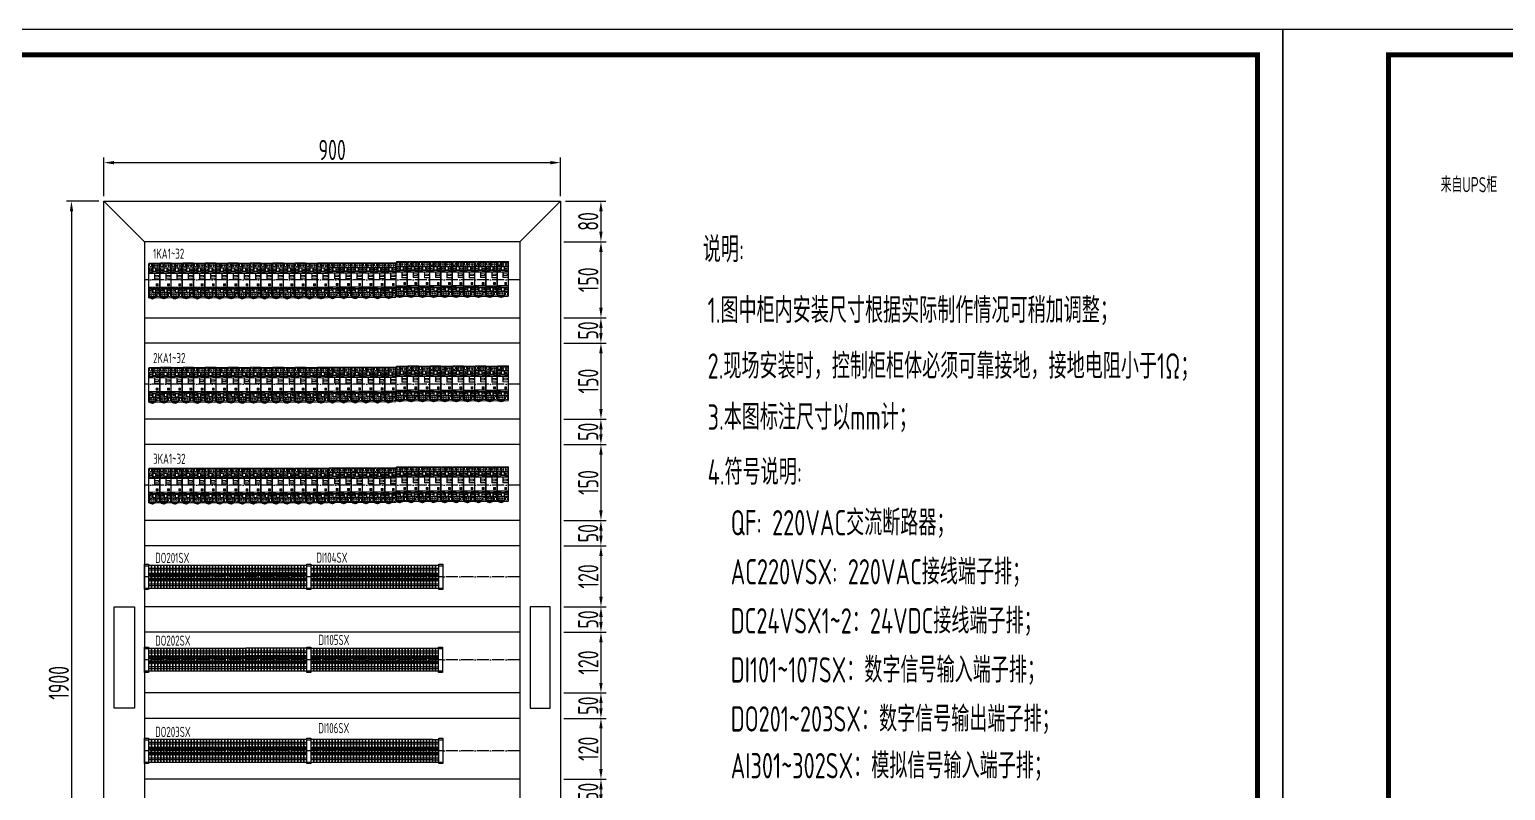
# Model space of a CAD drawing. Header units: millimetres. Extents: x 30557 to 235556, y -116603 to -73383.
# Drawn here: x 132275 to 135185, y -74884 to -73383 of the extents above; entities that cross this region are included whole.
import ezdxf

# ---------------------------------------------------------------- set-up
doc = ezdxf.new("R2010")
doc.units = ezdxf.units.MM
doc.linetypes.add('ZWCAD_ISO04W100', pattern=[30.5, 24, -3, 0.5, -3])
doc.layers.add('1', color=3, linetype='Continuous')
doc.layers.add('文本层', color=2, linetype='Continuous')
doc.layers.add('_Drawing', color=7, linetype='Continuous', lineweight=25)
doc.styles.add('supcon', font='sceie.shx', dxfattribs={"width": 0.75, "height": 40, "bigfont": 'sceic.shx'})
doc.dimstyles.new('supcon', dxfattribs={"dimtxt": 20, "dimasz": 20, "dimexe": 10, "dimexo": 10, "dimgap": 5, "dimtad": 1, "dimtoh": 1, "dimdec": 0, "dimzin": 0, "dimdsep": 46, "dimtxsty": 'supcon', "dimcen": 0.09, "dimclrd": 2, "dimclre": 2, "dimclrt": 2, "dimadec": 0, "dimazin": 0, "dimtfac": 1, "dimtdec": 0, "dimtofl": 0, "dimtmove": 0, "dimatfit": 3, "dimfxl": 1, "dimtolj": 1, "dimtzin": 0, "dimarcsym": 0})

# ---------------------------------------------------------------- blocks, each defined once
blk = doc.blocks.new('supcon图框')
at = {"linetype": 'Continuous'}
for p, q in [((6145.7, 4361.7), (1987.7, 4361.7)), ((1987.7, 4361.7), (1987.7, 1421.7)), ((6145.7, 1421.7), (6145.7, 4361.7))]:
    blk.add_line(p, q, dxfattribs=at)
at = {"linetype": 'Continuous', "const_width": 10}
blk.add_lwpolyline([(2195.7, 4311.7), (6095.7, 4311.7), (6095.7, 1471.7), (2195.7, 1471.7)], close=True, dxfattribs=at)
blk = doc.blocks.new('*D488')
at = {"layer": '_Drawing', "color": 2, "linetype": 'Continuous', "lineweight": -2}
for p, q in [((132411.5, -73721.5), (132347.4, -73721.5)), ((132357.4, -73741.5), (132357.4, -75601.5)), ((132411.5, -75621.5), (132347.4, -75621.5))]:
    blk.add_line(p, q, dxfattribs=at)
at = {"layer": '_Drawing', "color": 2}
for points in [[(132360.7, -73741.5), (132354.1, -73741.5), (132357.4, -73721.5)], [(132354.1, -75601.5), (132360.7, -75601.5), (132357.4, -75621.5)]]:
    blk.add_solid(points, dxfattribs=at)
at = {"layer": 'DEFPOINTS', "color": 0}
for p in [(132421.5, -73721.5), (132357.4, -75621.5), (132421.5, -75621.5)]:
    blk.add_point(p, dxfattribs=at)
at = {"layer": '_Drawing', "color": 2, "insert": (132332.4, -74671.5), "char_height": 40, "attachment_point": 5, "rotation": 90, "style": 'supcon'}
blk.add_mtext('\\A1;1900', dxfattribs=at)
blk = doc.blocks.new('*D489')
at = {"layer": '_Drawing', "color": 2, "linetype": 'Continuous', "lineweight": -2}
for p, q in [((132421.5, -73711.5), (132421.5, -73635.5)), ((133321.5, -73711.5), (133321.5, -73635.5)), ((132441.5, -73645.5), (133301.5, -73645.5))]:
    blk.add_line(p, q, dxfattribs=at)
at = {"layer": '_Drawing', "color": 2}
for points in [[(132441.5, -73642.2), (132441.5, -73648.9), (132421.5, -73645.5)], [(133301.5, -73648.9), (133301.5, -73642.2), (133321.5, -73645.5)]]:
    blk.add_solid(points, dxfattribs=at)
at = {"layer": 'DEFPOINTS', "color": 0}
for p in [(133321.5, -73645.5), (132421.5, -73721.5), (133321.5, -73721.5)]:
    blk.add_point(p, dxfattribs=at)
at = {"layer": '_Drawing', "color": 2, "insert": (132871.5, -73620.5), "char_height": 40, "attachment_point": 5, "style": 'supcon'}
blk.add_mtext('\\A1;900', dxfattribs=at)
blk = doc.blocks.new('SAKDU2.5')
at = {"color": 253}
for p, q in [((516132.1, 339835.7), (516138.1, 339835.7)), ((516132.1, 339832.2), (516138.1, 339832.2)), ((516132.1, 339821.4), (516138.1, 339821.4)), ((516132.1, 339815.4), (516138.1, 339815.4)), ((516132.1, 339804.7), (516138.1, 339804.7)), ((516133.4, 339824.8), (516136.8, 339824.8)), ((516133.4, 339824.5), (516136.8, 339824.5)), ((516133.4, 339812.3), (516136.8, 339812.3)), ((516133.4, 339812), (516136.8, 339812)), ((516132.1, 339801.2), (516138.1, 339801.2))]:
    blk.add_line(p, q, dxfattribs=at)
at = {"color": 253, "lineweight": -3}
blk.add_lwpolyline([(516132.1, 339796.2), (516138.1, 339796.2), (516138.1, 339840.7), (516132.1, 339840.7)], close=True, dxfattribs=at)
at = {"color": 253}
for centre, radius in [((516135.1, 339824.7), 2), ((516135.1, 339812.2), 2), ((516135.1, 339824.7), 1.7), ((516135.1, 339812.2), 1.7)]:
    blk.add_circle(centre, radius, dxfattribs=at)
blk = doc.blocks.new('8端子块')
for p in [(-500909.9, -336987.3), (-500903.9, -336987.3), (-500897.9, -336987.3), (-500891.9, -336987.3), (-500885.9, -336987.3), (-500879.9, -336987.3), (-500873.9, -336987.3), (-500867.9, -336987.3)]:
    blk.add_blockref('SAKDU2.5', p)
blk = doc.blocks.new('固定块')
for p, q in [((516096.3, 339845.1), (516104.3, 339845.1)), ((516096.3, 339795.1), (516096.3, 339845.1)), ((516096.3, 339842.1), (516104.3, 339842.1)), ((516104.3, 339845.1), (516104.3, 339795.1)), ((516096.3, 339798.1), (516104.3, 339798.1)), ((516104.3, 339795.1), (516096.3, 339795.1))]:
    blk.add_line(p, q)
blk = doc.blocks.new('*D508')
at = {"color": 2, "linetype": 'Continuous', "lineweight": -2}
for p, q in [((133331.5, -73721.5), (133411.5, -73721.5)), ((133401.5, -73741.5), (133401.5, -73781.5)), ((133331.5, -73801.5), (133411.5, -73801.5))]:
    blk.add_line(p, q, dxfattribs=at)
at = {"color": 2}
for points in [[(133404.9, -73741.5), (133398.2, -73741.5), (133401.5, -73721.5)], [(133398.2, -73781.5), (133404.9, -73781.5), (133401.5, -73801.5)]]:
    blk.add_solid(points, dxfattribs=at)
at = {"layer": 'DEFPOINTS', "color": 0}
for p in [(133321.5, -73721.5), (133321.5, -73801.5), (133401.5, -73801.5)]:
    blk.add_point(p, dxfattribs=at)
at = {"color": 2, "insert": (133376.5, -73761.5), "char_height": 40, "attachment_point": 5, "rotation": 90, "style": 'supcon'}
blk.add_mtext('\\A1;80', dxfattribs=at)
blk = doc.blocks.new('2触点继电器')
at = {"layer": '1', "color": 0, "lineweight": 9}
blk.add_lwpolyline([(4963.6, 37807.8), (4963.6, 37816.7), (4965.3, 37818.2), (4985.8, 37818.2), (4985.8, 37751.2), (4985, 37749.6), (4963.6, 37749.6), (4963.6, 37807.8)], dxfattribs=at)
at = {"layer": '1', "color": 0, "lineweight": 5}
for points in [[(4971.2, 37818), (4971.2, 37799.1), (4963.8, 37799.1)], [(4965.6, 37815.9), (4966.4, 37816.8), (4968.7, 37816.8), (4969.5, 37815.9), (4969.5, 37812.2), (4968.6, 37811.3), (4966.4, 37811.3), (4965.6, 37812.1), (4965.6, 37815.9)], [(4971.2, 37815.8), (4985.5, 37815.8)], [(4972.4, 37818), (4972.4, 37802)], [(4972.4, 37817), (4977.7, 37817)], [(4977.8, 37818.2), (4977.8, 37815.8)], [(4984.4, 37818), (4984.4, 37800.9), (4978.7, 37800.9)], [(4978.8, 37818.2), (4978.8, 37815.8)], [(4978.8, 37817), (4984.3, 37817)], [(4963.5, 37807.7), (4965.3, 37807.7)], [(4963.9, 37808.9), (4985.8, 37808.9)], [(4965.3, 37808.9), (4965.3, 37800.6), (4971.1, 37800.6)], [(4965.3, 37808.3), (4971.1, 37808.3)], [(4971.4, 37807.8), (4978.7, 37807.8)], [(4971.4, 37802), (4978.7, 37802)], [(4977.3, 37800), (4972.6, 37800), (4972.6, 37800.9), (4977.3, 37800.9), (4977.3, 37800)], [(4975.7, 37787.2), (4975.1, 37786.6)], [(4975.7, 37797.5), (4975.7, 37787.2), (4985, 37787.2)], [(4977.5, 37808.8), (4977.5, 37802)], [(4978.7, 37808.8), (4978.7, 37799.5), (4985.7, 37799.5)], [(4978.8, 37808.3), (4984.3, 37808.3)], [(4984.5, 37807.7), (4985.5, 37807.7)], [(4963.9, 37768.9), (4971.5, 37768.9), (4971.5, 37759.2)], [(4963.9, 37760.4), (4965.4, 37760.4)], [(4985.8, 37759.2), (4963.9, 37759.2)], [(4971.5, 37767.1), (4965.4, 37767.1), (4965.4, 37749.8)], [(4965.4, 37759.7), (4971.5, 37759.7)], [(4971.5, 37766.3), (4978.6, 37766.3)], [(4978.6, 37760.4), (4971.5, 37760.4)], [(4972.5, 37766.3), (4972.5, 37759.3)], [(4977.5, 37767.4), (4972.8, 37767.4), (4972.8, 37768.3), (4977.5, 37768.3), (4977.5, 37767.4)], [(4977.5, 37766.1), (4977.5, 37749.7)], [(4978.4, 37767.1), (4984.5, 37767.1), (4984.5, 37759.2)], [(4985.7, 37768.7), (4978.6, 37768.7), (4978.6, 37749.6)], [(4978.6, 37759.8), (4984.5, 37759.8)], [(4980.4, 37756.4), (4981.2, 37757.4), (4983.6, 37757.4), (4984.3, 37756.6), (4984.3, 37752.8), (4983.4, 37752), (4981.2, 37752), (4980.4, 37752.7), (4980.4, 37756.4)], [(4984.5, 37760.5), (4985.8, 37760.5)], [(4978.4, 37752.1), (4964, 37752.1)], [(4965.5, 37751), (4970.1, 37751)], [(4970.2, 37752.2), (4970.2, 37749.7)], [(4972.1, 37752.1), (4972.1, 37749.7)], [(4972.1, 37751.1), (4977.3, 37751.1)]]:
    blk.add_lwpolyline(points, dxfattribs=at)
at = {"layer": '1', "color": 0, "lineweight": 18}
for points in [[(4985.1, 37770.8), (4964.1, 37770.8), (4964.1, 37797.5), (4985.1, 37797.5), (4985.1, 37770.8)], [(4975.1, 37797.5), (4975.1, 37786.6), (4985.1, 37786.6)], [(4983.3, 37790.7), (4976.1, 37790.7), (4976.1, 37793.8), (4983.3, 37793.8), (4983.3, 37790.7)], [(4982.3, 37773.3), (4978.6, 37773.3), (4978.6, 37777.2), (4982.3, 37777.2), (4982.3, 37773.3)]]:
    blk.add_lwpolyline(points, dxfattribs=at)
at = {"layer": '1', "color": 0, "lineweight": 5}
for points, knots in [([(4974.3, 37811.3), (4973.7, 37811.9), (4973.7, 37812.9), (4974.3, 37813.5), (4974.8, 37814), (4975.8, 37814), (4976.5, 37813.5), (4977.1, 37812.9), (4977.1, 37811.9), (4976.5, 37811.3), (4975.8, 37810.8), (4974.8, 37810.8), (4974.3, 37811.3)], [0, 0, 0, 0, 1, 1, 1, 2, 2, 2, 3, 3, 3, 4, 4, 4, 4]), ([(4979.8, 37811.3), (4979.2, 37811.9), (4979.2, 37812.9), (4979.8, 37813.5), (4980.4, 37814), (4981.3, 37814), (4981.9, 37813.5), (4982.6, 37812.9), (4982.6, 37811.9), (4981.9, 37811.3), (4981.3, 37810.8), (4980.4, 37810.8), (4979.8, 37811.3)], [0, 0, 0, 0, 1, 1, 1, 2, 2, 2, 3, 3, 3, 4, 4, 4, 4]), ([(4967.4, 37803.2), (4966.9, 37803.8), (4966.9, 37804.7), (4967.4, 37805.3), (4968, 37806), (4969, 37806), (4969.6, 37805.3), (4970.2, 37804.7), (4970.2, 37803.8), (4969.6, 37803.2), (4969, 37802.6), (4968, 37802.6), (4967.4, 37803.2)], [0, 0, 0, 0, 1, 1, 1, 2, 2, 2, 3, 3, 3, 4, 4, 4, 4]), ([(4980.3, 37803.2), (4979.7, 37803.8), (4979.7, 37804.7), (4980.3, 37805.3), (4980.9, 37806), (4981.9, 37806), (4982.4, 37805.3), (4983.1, 37804.7), (4983.1, 37803.8), (4982.4, 37803.2), (4981.9, 37802.6), (4980.9, 37802.6), (4980.3, 37803.2)], [0, 0, 0, 0, 1, 1, 1, 2, 2, 2, 3, 3, 3, 4, 4, 4, 4]), ([(4967.6, 37763), (4967, 37763.6), (4967, 37764.6), (4967.6, 37765.1), (4968.1, 37765.8), (4969.1, 37765.8), (4969.7, 37765.1), (4970.4, 37764.6), (4970.4, 37763.6), (4969.7, 37763), (4969.1, 37762.4), (4968.1, 37762.4), (4967.6, 37763)], [0, 0, 0, 0, 1, 1, 1, 2, 2, 2, 3, 3, 3, 4, 4, 4, 4]), ([(4967.6, 37754.8), (4967, 37755.4), (4967, 37756.3), (4967.6, 37756.9), (4968.2, 37757.6), (4969.2, 37757.6), (4969.9, 37756.9), (4970.4, 37756.3), (4970.4, 37755.4), (4969.9, 37754.8), (4969.2, 37754.2), (4968.2, 37754.2), (4967.6, 37754.8)], [0, 0, 0, 0, 1, 1, 1, 2, 2, 2, 3, 3, 3, 4, 4, 4, 4]), ([(4972.6, 37754.8), (4972, 37755.4), (4972, 37756.3), (4972.6, 37756.9), (4973.2, 37757.6), (4974.2, 37757.6), (4974.8, 37756.9), (4975.3, 37756.3), (4975.3, 37755.4), (4974.8, 37754.8), (4974.2, 37754.2), (4973.2, 37754.2), (4972.6, 37754.8)], [0, 0, 0, 0, 1, 1, 1, 2, 2, 2, 3, 3, 3, 4, 4, 4, 4]), ([(4980.6, 37763), (4980.1, 37763.6), (4980.1, 37764.6), (4980.6, 37765.1), (4981.2, 37765.8), (4982.2, 37765.8), (4982.8, 37765.1), (4983.4, 37764.6), (4983.4, 37763.6), (4982.8, 37763), (4982.2, 37762.4), (4981.2, 37762.4), (4980.6, 37763)], [0, 0, 0, 0, 1, 1, 1, 2, 2, 2, 3, 3, 3, 4, 4, 4, 4]), ([(4965.5, 37749.6), (4965.5, 37749.6), (4966, 37747.6), (4968.7, 37748.2), (4968.7, 37748.2), (4969.2, 37747.5), (4970.6, 37747.7)], [0, 0, 0, 0, 1, 1, 1, 2, 2, 2, 2]), ([(4972, 37747.7), (4972, 37747.5), (4971.7, 37747.2), (4971.2, 37747.2), (4970.9, 37747.2), (4970.6, 37747.5), (4970.6, 37747.7), (4970.6, 37748), (4970.9, 37748.1), (4971.2, 37748.1), (4971.7, 37748.1), (4972, 37748), (4972, 37747.7)], [0, 0, 0, 0, 1, 1, 1, 2, 2, 2, 3, 3, 3, 4, 4, 4, 4]), ([(4976.7, 37749.6), (4976.7, 37749.6), (4976.8, 37748.2), (4974.1, 37748.2), (4974.1, 37748.2), (4972.7, 37747.7), (4972, 37747.7)], [0, 0, 0, 0, 1, 1, 1, 2, 2, 2, 2])]:
    blk.add_open_spline(points, degree=3, knots=knots, dxfattribs=at)
at = {"layer": '1', "color": 0, "lineweight": 18}
blk.add_open_spline([(4981.6, 37775.2), (4981.6, 37774.6), (4981.1, 37774), (4980.5, 37774), (4979.8, 37774), (4979.3, 37774.6), (4979.3, 37775.2), (4979.3, 37775.8), (4979.8, 37776.3), (4980.5, 37776.3), (4981.1, 37776.3), (4981.6, 37775.8), (4981.6, 37775.2)], degree=3, knots=[0, 0, 0, 0, 1, 1, 1, 2, 2, 2, 3, 3, 3, 4, 4, 4, 4], dxfattribs=at)
at = {"layer": '1', "color": 0, "lineweight": 5}
for points in [[(4968.9, 37749.7), (4968.9, 37749.7), (4970.4, 37748), (4970.7, 37748.1)], [(4973.3, 37749.6), (4973.3, 37749.6), (4972.2, 37748.2), (4971.7, 37748.1)]]:
    blk.add_open_spline(points, degree=3, dxfattribs=at)
blk = doc.blocks.new('*D509')
at = {"color": 2, "lineweight": -2}
for p, q in [((133328.5, -73801.5), (133411.6, -73801.5)), ((133401.6, -73821.5), (133401.6, -73931.5)), ((133328.5, -73951.5), (133411.6, -73951.5))]:
    blk.add_line(p, q, dxfattribs=at)
at = {"color": 2}
for points in [[(133404.9, -73821.5), (133398.2, -73821.5), (133401.6, -73801.5)], [(133398.2, -73931.5), (133404.9, -73931.5), (133401.6, -73951.5)]]:
    blk.add_solid(points, dxfattribs=at)
at = {"layer": 'DEFPOINTS', "color": 0}
for p in [(133318.5, -73801.5), (133318.5, -73951.5), (133401.6, -73951.5)]:
    blk.add_point(p, dxfattribs=at)
at = {"color": 2, "insert": (133376.6, -73876.5), "char_height": 40, "attachment_point": 5, "rotation": 90, "style": 'supcon'}
blk.add_mtext('\\A1;150', dxfattribs=at)
blk = doc.blocks.new('*D510')
at = {"color": 2, "linetype": 'Continuous', "lineweight": -2}
for p, q in [((133331.5, -73951.5), (133411.5, -73951.5)), ((133401.5, -73971.5), (133401.5, -73981.5)), ((133331.5, -74001.5), (133411.5, -74001.5))]:
    blk.add_line(p, q, dxfattribs=at)
at = {"color": 2}
for points in [[(133404.8, -73971.5), (133398.2, -73971.5), (133401.5, -73951.5)], [(133398.2, -73981.5), (133404.8, -73981.5), (133401.5, -74001.5)]]:
    blk.add_solid(points, dxfattribs=at)
at = {"layer": 'DEFPOINTS', "color": 0}
for p in [(133321.5, -73951.5), (133321.5, -74001.5), (133401.5, -74001.5)]:
    blk.add_point(p, dxfattribs=at)
at = {"color": 2, "insert": (133376.5, -73976.5), "char_height": 40, "attachment_point": 5, "rotation": 90, "style": 'supcon'}
blk.add_mtext('\\A1;50', dxfattribs=at)
blk = doc.blocks.new('*D514')
at = {"color": 2, "lineweight": -2}
for p, q in [((133328.5, -74001.4), (133411.6, -74001.4)), ((133401.6, -74021.4), (133401.6, -74131.4)), ((133328.5, -74151.4), (133411.6, -74151.4))]:
    blk.add_line(p, q, dxfattribs=at)
at = {"color": 2}
for points in [[(133404.9, -74021.4), (133398.2, -74021.4), (133401.6, -74001.4)], [(133398.2, -74131.4), (133404.9, -74131.4), (133401.6, -74151.4)]]:
    blk.add_solid(points, dxfattribs=at)
at = {"layer": 'DEFPOINTS', "color": 0}
for p in [(133318.5, -74001.4), (133318.5, -74151.4), (133401.6, -74151.4)]:
    blk.add_point(p, dxfattribs=at)
at = {"color": 2, "insert": (133376.6, -74076.4), "char_height": 40, "attachment_point": 5, "rotation": 90, "style": 'supcon'}
blk.add_mtext('\\A1;150', dxfattribs=at)
blk = doc.blocks.new('*D515')
at = {"color": 2, "linetype": 'Continuous', "lineweight": -2}
for p, q in [((133331.5, -74151.4), (133411.5, -74151.4)), ((133401.5, -74171.4), (133401.5, -74181.4)), ((133331.5, -74201.4), (133411.5, -74201.4))]:
    blk.add_line(p, q, dxfattribs=at)
at = {"color": 2}
for points in [[(133404.8, -74171.4), (133398.2, -74171.4), (133401.5, -74151.4)], [(133398.2, -74181.4), (133404.8, -74181.4), (133401.5, -74201.4)]]:
    blk.add_solid(points, dxfattribs=at)
at = {"layer": 'DEFPOINTS', "color": 0}
for p in [(133321.5, -74151.4), (133321.5, -74201.4), (133401.5, -74201.4)]:
    blk.add_point(p, dxfattribs=at)
at = {"color": 2, "insert": (133376.5, -74176.4), "char_height": 40, "attachment_point": 5, "rotation": 90, "style": 'supcon'}
blk.add_mtext('\\A1;50', dxfattribs=at)
blk = doc.blocks.new('*D516')
at = {"color": 2, "lineweight": -2}
for p, q in [((133328.5, -74201.4), (133411.6, -74201.4)), ((133401.6, -74221.4), (133401.6, -74331.4)), ((133328.5, -74351.4), (133411.6, -74351.4))]:
    blk.add_line(p, q, dxfattribs=at)
at = {"color": 2}
for points in [[(133404.9, -74221.4), (133398.2, -74221.4), (133401.6, -74201.4)], [(133398.2, -74331.4), (133404.9, -74331.4), (133401.6, -74351.4)]]:
    blk.add_solid(points, dxfattribs=at)
at = {"layer": 'DEFPOINTS', "color": 0}
for p in [(133318.5, -74201.4), (133318.5, -74351.4), (133401.6, -74351.4)]:
    blk.add_point(p, dxfattribs=at)
at = {"color": 2, "insert": (133376.6, -74276.4), "char_height": 40, "attachment_point": 5, "rotation": 90, "style": 'supcon'}
blk.add_mtext('\\A1;150', dxfattribs=at)
blk = doc.blocks.new('*D517')
at = {"color": 2, "linetype": 'Continuous', "lineweight": -2}
for p, q in [((133331.5, -74351.4), (133411.5, -74351.4)), ((133401.5, -74371.4), (133401.5, -74381.4)), ((133331.5, -74401.4), (133411.5, -74401.4))]:
    blk.add_line(p, q, dxfattribs=at)
at = {"color": 2}
for points in [[(133404.8, -74371.4), (133398.2, -74371.4), (133401.5, -74351.4)], [(133398.2, -74381.4), (133404.8, -74381.4), (133401.5, -74401.4)]]:
    blk.add_solid(points, dxfattribs=at)
at = {"layer": 'DEFPOINTS', "color": 0}
for p in [(133321.5, -74351.4), (133321.5, -74401.4), (133401.5, -74401.4)]:
    blk.add_point(p, dxfattribs=at)
at = {"color": 2, "insert": (133376.5, -74376.4), "char_height": 40, "attachment_point": 5, "rotation": 90, "style": 'supcon'}
blk.add_mtext('\\A1;50', dxfattribs=at)
blk = doc.blocks.new('*D518')
at = {"color": 2, "lineweight": -2}
for p, q in [((133328.5, -74401.4), (133411.6, -74401.4)), ((133401.6, -74421.4), (133401.6, -74501.5)), ((133328.5, -74521.5), (133411.6, -74521.5))]:
    blk.add_line(p, q, dxfattribs=at)
at = {"color": 2}
for points in [[(133404.9, -74421.4), (133398.2, -74421.4), (133401.6, -74401.4)], [(133398.2, -74501.5), (133404.9, -74501.5), (133401.6, -74521.5)]]:
    blk.add_solid(points, dxfattribs=at)
at = {"layer": 'DEFPOINTS', "color": 0}
for p in [(133318.5, -74401.4), (133318.5, -74521.5), (133401.6, -74521.5)]:
    blk.add_point(p, dxfattribs=at)
at = {"color": 2, "insert": (133376.6, -74461.5), "char_height": 40, "attachment_point": 5, "rotation": 90, "style": 'supcon'}
blk.add_mtext('\\A1;120', dxfattribs=at)
blk = doc.blocks.new('*D519')
at = {"color": 2, "linetype": 'Continuous', "lineweight": -2}
for p, q in [((133331.6, -74521.5), (133411.6, -74521.5)), ((133401.6, -74541.5), (133401.6, -74551.5)), ((133331.6, -74571.5), (133411.6, -74571.5))]:
    blk.add_line(p, q, dxfattribs=at)
at = {"color": 2}
for points in [[(133404.9, -74541.5), (133398.2, -74541.5), (133401.6, -74521.5)], [(133398.2, -74551.5), (133404.9, -74551.5), (133401.6, -74571.5)]]:
    blk.add_solid(points, dxfattribs=at)
at = {"layer": 'DEFPOINTS', "color": 0}
for p in [(133321.6, -74521.5), (133321.6, -74571.5), (133401.6, -74571.5)]:
    blk.add_point(p, dxfattribs=at)
at = {"color": 2, "insert": (133376.6, -74546.5), "char_height": 40, "attachment_point": 5, "rotation": 90, "style": 'supcon'}
blk.add_mtext('\\A1;50', dxfattribs=at)
blk = doc.blocks.new('*D520')
at = {"color": 2, "lineweight": -2}
for p, q in [((133328.5, -74571.5), (133411.6, -74571.5)), ((133401.6, -74591.5), (133401.6, -74671.5)), ((133328.5, -74691.5), (133411.6, -74691.5))]:
    blk.add_line(p, q, dxfattribs=at)
at = {"color": 2}
for points in [[(133404.9, -74591.5), (133398.2, -74591.5), (133401.6, -74571.5)], [(133398.2, -74671.5), (133404.9, -74671.5), (133401.6, -74691.5)]]:
    blk.add_solid(points, dxfattribs=at)
at = {"layer": 'DEFPOINTS', "color": 0}
for p in [(133318.5, -74571.5), (133318.5, -74691.5), (133401.6, -74691.5)]:
    blk.add_point(p, dxfattribs=at)
at = {"color": 2, "insert": (133376.6, -74631.5), "char_height": 40, "attachment_point": 5, "rotation": 90, "style": 'supcon'}
blk.add_mtext('\\A1;120', dxfattribs=at)
blk = doc.blocks.new('*D521')
at = {"color": 2, "linetype": 'Continuous', "lineweight": -2}
for p, q in [((133331.6, -74691.5), (133411.6, -74691.5)), ((133401.6, -74711.5), (133401.6, -74721.5)), ((133331.6, -74741.5), (133411.6, -74741.5))]:
    blk.add_line(p, q, dxfattribs=at)
at = {"color": 2}
for points in [[(133404.9, -74711.5), (133398.2, -74711.5), (133401.6, -74691.5)], [(133398.2, -74721.5), (133404.9, -74721.5), (133401.6, -74741.5)]]:
    blk.add_solid(points, dxfattribs=at)
at = {"layer": 'DEFPOINTS', "color": 0}
for p in [(133321.6, -74691.5), (133321.6, -74741.5), (133401.6, -74741.5)]:
    blk.add_point(p, dxfattribs=at)
at = {"color": 2, "insert": (133376.6, -74716.5), "char_height": 40, "attachment_point": 5, "rotation": 90, "style": 'supcon'}
blk.add_mtext('\\A1;50', dxfattribs=at)
blk = doc.blocks.new('*D522')
at = {"color": 2, "lineweight": -2}
for p, q in [((133328.5, -74741.5), (133411.6, -74741.5)), ((133401.6, -74761.5), (133401.6, -74841.6)), ((133328.5, -74861.6), (133411.6, -74861.6))]:
    blk.add_line(p, q, dxfattribs=at)
at = {"color": 2}
for points in [[(133404.9, -74761.5), (133398.2, -74761.5), (133401.6, -74741.5)], [(133398.2, -74841.6), (133404.9, -74841.6), (133401.6, -74861.6)]]:
    blk.add_solid(points, dxfattribs=at)
at = {"layer": 'DEFPOINTS', "color": 0}
for p in [(133318.5, -74741.5), (133318.5, -74861.6), (133401.6, -74861.6)]:
    blk.add_point(p, dxfattribs=at)
at = {"color": 2, "insert": (133376.6, -74801.5), "char_height": 40, "attachment_point": 5, "rotation": 90, "style": 'supcon'}
blk.add_mtext('\\A1;120', dxfattribs=at)
blk = doc.blocks.new('*D523')
at = {"color": 2, "linetype": 'Continuous', "lineweight": -2}
for p, q in [((133331.6, -74861.6), (133411.6, -74861.6)), ((133401.6, -74881.6), (133401.6, -74891.6)), ((133331.6, -74911.6), (133411.6, -74911.6))]:
    blk.add_line(p, q, dxfattribs=at)
at = {"color": 2}
for points in [[(133404.9, -74881.6), (133398.2, -74881.6), (133401.6, -74861.6)], [(133398.2, -74891.6), (133404.9, -74891.6), (133401.6, -74911.6)]]:
    blk.add_solid(points, dxfattribs=at)
at = {"layer": 'DEFPOINTS', "color": 0}
for p in [(133321.6, -74861.6), (133321.6, -74911.6), (133401.6, -74911.6)]:
    blk.add_point(p, dxfattribs=at)
at = {"color": 2, "insert": (133376.6, -74886.6), "char_height": 40, "attachment_point": 5, "rotation": 90, "style": 'supcon'}
blk.add_mtext('\\A1;50', dxfattribs=at)

msp = doc.modelspace()

# ---------------------------------------------------------------- linework, layer by layer
for p, q in [((132501.5, -73801.5), (132421.5, -73721.5)), ((133241.5, -73801.5), (133321.5, -73721.5))]:
    msp.add_line(p, q)
at = {"lineweight": -3}
for p, q in [((133241.5, -73801.5), (132501.5, -73801.5)), ((133241.5, -74001.5), (132501.6, -74001.5)), ((133241.5, -74151.5), (132501.6, -74151.5)), ((133241.5, -74201.5), (132501.6, -74201.5)), ((133241.5, -74351.5), (132501.6, -74351.5)), ((133241.5, -74401.5), (132501.6, -74401.5)), ((133241.5, -74521.5), (132501.6, -74521.5)), ((133241.5, -74571.5), (132501.6, -74571.5)), ((133241.5, -74691.5), (132501.6, -74691.5)), ((133241.5, -74741.5), (132501.6, -74741.5)), ((133241.5, -74861.5), (132501.6, -74861.5))]:
    msp.add_line(p, q, dxfattribs=at)
at = {"color": 4, "linetype": 'ZWCAD_ISO04W100', "lineweight": -3}
for p, q in [((133241.5, -73876.9), (132501.6, -73876.9)), ((133241.5, -74082.7), (132501.6, -74082.7)), ((133241.5, -74281.4), (132501.6, -74281.4)), ((133241.5, -74462.6), (132501.6, -74462.6)), ((133241.5, -74625.8), (132501.6, -74625.8)), ((133241.5, -74805.8), (132501.6, -74805.8))]:
    msp.add_line(p, q, dxfattribs=at)
for points in [[(132441.5, -74521.5), (132481.5, -74521.5), (132481.5, -74721.5), (132441.5, -74721.5)], [(133301.7, -74521.5), (133261.7, -74521.5), (133261.7, -74721.5), (133301.7, -74721.5)]]:
    msp.add_lwpolyline(points, close=True)
at = {"layer": '_Drawing', "color": 1}
for p, q in [((132421.5, -73721.5), (133321.5, -73721.5)), ((132421.5, -75621.5), (132421.5, -73721.5)), ((133321.5, -73721.5), (133321.5, -75621.5))]:
    msp.add_line(p, q, dxfattribs=at)
at = {"layer": '_Drawing'}
msp.add_line((132501.5, -73801.5), (132501.5, -75411.5), dxfattribs=at)
at = {"layer": '_Drawing', "lineweight": -3}
for p, q in [((133241.5, -73801.5), (133241.5, -75411.5)), ((132501.6, -73951.5), (133241.5, -73951.5))]:
    msp.add_line(p, q, dxfattribs=at)

# ---------------------------------------------------------------- block references
for name, p in [('supcon图框', (128600.9, -77744.7)), ('supcon图框', (132758.9, -77744.7)), ('固定块', (-383594.7, -414282.8)), ('8端子块', (117287.3, -77293.7)), ('8端子块', (117335.3, -77293.7)), ('8端子块', (117383.3, -77293.7)), ('8端子块', (117431.3, -77293.7)), ('8端子块', (117479.3, -77293.4)), ('8端子块', (117527.3, -77293.4)), ('SAKDU2.5', (-383334.6, -414280.8)), ('SAKDU2.5', (-383328.6, -414280.8)), ('SAKDU2.5', (-383322.6, -414280.8)), ('SAKDU2.5', (-383316.6, -414280.8)), ('固定块', (-383274.7, -414282.8)), ('固定块', (-383274.6, -414282.8)), ('8端子块', (117607.4, -77293.7)), ('8端子块', (117655.4, -77293.7)), ('8端子块', (117703.4, -77293.7)), ('8端子块', (117751.4, -77293.7)), ('8端子块', (117799.4, -77293.7)), ('SAKDU2.5', (-383062.5, -414281)), ('SAKDU2.5', (-383056.5, -414281)), ('固定块', (-383014.6, -414282.8)), ('固定块', (-383594.7, -414446)), ('固定块', (-383274.9, -414446)), ('固定块', (-383274.7, -414446)), ('固定块', (-383014.9, -414446)), ('8端子块', (117287.3, -77456.9)), ('8端子块', (117335.3, -77456.9)), ('8端子块', (117383.3, -77456.9)), ('8端子块', (117431.3, -77456.9)), ('8端子块', (117479.3, -77456.7)), ('8端子块', (117527.3, -77456.7)), ('SAKDU2.5', (-383334.6, -414444)), ('SAKDU2.5', (-383328.6, -414444)), ('SAKDU2.5', (-383322.6, -414444)), ('SAKDU2.5', (-383316.6, -414444)), ('8端子块', (117607.1, -77456.9)), ('8端子块', (117655.1, -77456.9)), ('8端子块', (117703.1, -77456.9)), ('8端子块', (117751.1, -77456.9)), ('8端子块', (117799.1, -77456.9)), ('SAKDU2.5', (-383062.8, -414444.3)), ('SAKDU2.5', (-383056.8, -414444.3)), ('固定块', (-383594.7, -414626)), ('8端子块', (117287.3, -77636.9)), ('8端子块', (117335.3, -77636.9)), ('8端子块', (117383.3, -77636.9)), ('8端子块', (117431.3, -77636.9)), ('8端子块', (117479.3, -77636.7)), ('8端子块', (117527.3, -77636.7)), ('SAKDU2.5', (-383334.6, -414624)), ('SAKDU2.5', (-383328.6, -414624)), ('SAKDU2.5', (-383322.6, -414624)), ('SAKDU2.5', (-383316.6, -414624)), ('固定块', (-383274.7, -414626)), ('固定块', (-383274.7, -414626)), ('8端子块', (117607.3, -77636.9)), ('8端子块', (117655.3, -77636.9)), ('8端子块', (117703.3, -77636.9)), ('8端子块', (117751.3, -77636.9)), ('8端子块', (117799.3, -77636.9)), ('SAKDU2.5', (-383062.6, -414624.3)), ('SAKDU2.5', (-383056.6, -414624.3)), ('固定块', (-383014.7, -414626))]:
    msp.add_blockref(name, p)
at = {"lineweight": -3}
for p in [(127545.9, -111661.7), (127568.1, -111661.6), (127590.2, -111661.7), (127612.4, -111661.6), (127634.5, -111661.7), (127656.7, -111661.6), (127678.8, -111661.7), (127701, -111661.6), (127723.1, -111661.7), (127745.3, -111661.6), (127767.4, -111661.7), (127789.6, -111661.6), (127811.7, -111661.7), (127833.9, -111661.6), (127856, -111661.7), (127878.2, -111661.6), (127901, -111661.1), (127923.1, -111661), (127945.3, -111661.1), (127967.4, -111661), (127989.6, -111661.1), (128011.7, -111661), (128033.9, -111659), (128056, -111658.9), (128078.2, -111659), (128100.3, -111658.9), (128122.5, -111659), (128144.6, -111658.9), (128166.8, -111659), (128188.9, -111658.9), (128211.1, -111659), (128233.2, -111658.9), (127545.9, -111867.6), (127568.1, -111867.4), (127590.2, -111867.6), (127612.4, -111867.4), (127634.5, -111867.6), (127656.7, -111867.4), (127678.8, -111867.6), (127701, -111867.4), (127723.1, -111867.6), (127745.3, -111867.4), (127767.4, -111867.6), (127789.6, -111867.4), (127811.7, -111867.6), (127833.9, -111867.4), (127856, -111867.6), (127878.2, -111867.4), (127901, -111866.9), (127923.1, -111866.8), (127945.3, -111866.9), (127967.4, -111866.8), (127989.6, -111866.9), (128011.7, -111866.8), (128033.9, -111864.8), (128056, -111864.7), (128078.2, -111864.8), (128100.3, -111864.7), (128122.5, -111864.8), (128144.6, -111864.7), (128166.8, -111864.8), (128188.9, -111864.7), (128211.1, -111864.8), (128233.2, -111864.7), (127545.9, -112066.3), (127568.1, -112066.2), (127590.2, -112066.3), (127612.4, -112066.2), (127634.5, -112066.3), (127656.7, -112066.2), (127678.8, -112066.3), (127701, -112066.2), (127723.1, -112066.3), (127745.3, -112066.2), (127767.4, -112066.3), (127789.6, -112066.2), (127811.7, -112066.3), (127833.9, -112066.2), (127856, -112066.3), (127878.2, -112066.2), (127901, -112065.7), (127923.1, -112065.6), (127945.3, -112065.7), (127967.4, -112065.6), (127989.6, -112065.7), (128011.7, -112065.6), (128033.9, -112063.6), (128056, -112063.5), (128078.2, -112063.6), (128100.3, -112063.5), (128122.5, -112063.6), (128144.6, -112063.5), (128166.8, -112063.6), (128188.9, -112063.5), (128211.1, -112063.6), (128233.2, -112063.5)]:
    msp.add_blockref('2触点继电器', p, dxfattribs=at)

# ---------------------------------------------------------------- texts
at = {"layer": '1', "color": 0, "style": 'supcon', "width": 0.75}
msp.add_text('来自UPS柜', height=30, dxfattribs=at).set_placement((135057.6, -73704))
at = {"layer": '1', "color": 3, "style": 'supcon', "width": 0.75}
for s, p in [('1KA1~32', (132518.5, -73835.1)), ('2KA1~32', (132518.5, -74040.9)), ('3KA1~32', (132518.5, -74239.6)), ('DO201SX', (132522.4, -74435)), ('DI104SX', (132840.2, -74434.6)), ('DO202SX', (132522.4, -74598.2)), ('DI105SX', (132844.4, -74596.8)), ('DO203SX', (132522.4, -74778.2)), ('DI106SX', (132844.1, -74770.8))]:
    msp.add_text(s, height=20, dxfattribs=at).set_placement(p)
at = {"layer": '文本层', "color": 7, "style": 'supcon', "width": 0.75}
for s, p in [('说明:', (133602.5, -73841.7)), ('1.图中柜内安装尺寸根据实际制作情况可稍加调整；', (133611.9, -73961.6)), ('2.现场安装时，控制柜柜体必须可靠接地，接地电阻小于1Ω；', (133611.9, -74071.6)), ('3.本图标注尺寸以mm计；', (133611.9, -74172.4)), ('4.符号说明:', (133611.9, -74280.7)), ('QF: 220VAC交流断路器；', (133657.5, -74380.7)), ('AC220VSX: 220VAC接线端子排；', (133657.5, -74477.4)), ('DC24VSX1~2：24VDC接线端子排；', (133657.5, -74574.2))]:
    msp.add_text(s, height=50, dxfattribs=at).set_placement(p)
at = {"layer": '文本层', "color": 0, "style": 'supcon', "width": 0.75}
for s, p in [('DI101~107SX：数字信号输入端子排；', (133657.5, -74670.9)), ('DO201~203SX：数字信号输出端子排；', (133657.5, -74767.6)), ('AI301~302SX：模拟信号输入端子排；', (133657.5, -74859.9))]:
    msp.add_text(s, height=50, dxfattribs=at).set_placement(p)

# ---------------------------------------------------------------- dimensions: what is measured, and where the dimension line sits
at = {"linetype": 'Continuous'}
for base, p1, p2, picture, middle in [((133401.5, -73801.5), (133321.5, -73721.5), (133321.5, -73801.5), '*D508', (133401.5, -73761.5)), ((133401.5, -74001.5), (133321.5, -73951.5), (133321.5, -74001.5), '*D510', (133401.5, -73976.5)), ((133401.5, -74201.4), (133321.5, -74151.4), (133321.5, -74201.4), '*D515', (133401.5, -74176.4)), ((133401.5, -74401.4), (133321.5, -74351.4), (133321.5, -74401.4), '*D517', (133401.5, -74376.4)), ((133401.6, -74571.5), (133321.6, -74521.5), (133321.6, -74571.5), '*D519', (133401.6, -74546.5)), ((133401.6, -74741.5), (133321.6, -74691.5), (133321.6, -74741.5), '*D521', (133401.6, -74716.5)), ((133401.6, -74911.6), (133321.6, -74861.6), (133321.6, -74911.6), '*D523', (133401.6, -74886.6))]:
    dim = msp.add_linear_dim(base=base, p1=p1, p2=p2, angle=90, dimstyle='supcon', dxfattribs=at)
    dim.commit()
    dim.dimension.update_dxf_attribs({"geometry": picture, "text_midpoint": middle, "dimtype": 160})
at = {"color": 1}
for base, p1, p2, picture, middle in [((133401.6, -73951.5), (133318.5, -73801.5), (133318.5, -73951.5), '*D509', (133376.6, -73876.5)), ((133401.6, -74151.4), (133318.5, -74001.4), (133318.5, -74151.4), '*D514', (133376.6, -74076.4)), ((133401.6, -74351.4), (133318.5, -74201.4), (133318.5, -74351.4), '*D516', (133376.6, -74276.4)), ((133401.6, -74521.5), (133318.5, -74401.4), (133318.5, -74521.5), '*D518', (133376.6, -74461.5)), ((133401.6, -74691.5), (133318.5, -74571.5), (133318.5, -74691.5), '*D520', (133376.6, -74631.5)), ((133401.6, -74861.6), (133318.5, -74741.5), (133318.5, -74861.6), '*D522', (133376.6, -74801.5))]:
    dim = msp.add_linear_dim(base=base, p1=p1, p2=p2, angle=90, dimstyle='supcon', dxfattribs=at)
    dim.commit()
    dim.dimension.update_dxf_attribs({"geometry": picture, "text_midpoint": middle})
at = {"layer": '_Drawing', "linetype": 'Continuous'}
dim = msp.add_linear_dim(base=(133321.5, -73645.5), p1=(132421.5, -73721.5), p2=(133321.5, -73721.5), dimstyle='supcon', dxfattribs=at)
dim.commit()
dim.dimension.update_dxf_attribs({"geometry": '*D489', "text_midpoint": (132871.5, -73620.5)})
dim = msp.add_linear_dim(base=(132357.4, -75621.5), p1=(132421.5, -73721.5), p2=(132421.5, -75621.5), angle=90, dimstyle='supcon', dxfattribs=at)
dim.commit()
dim.dimension.update_dxf_attribs({"geometry": '*D488', "text_midpoint": (132332.4, -74671.5)})

doc.saveas('drawing.dxf')
